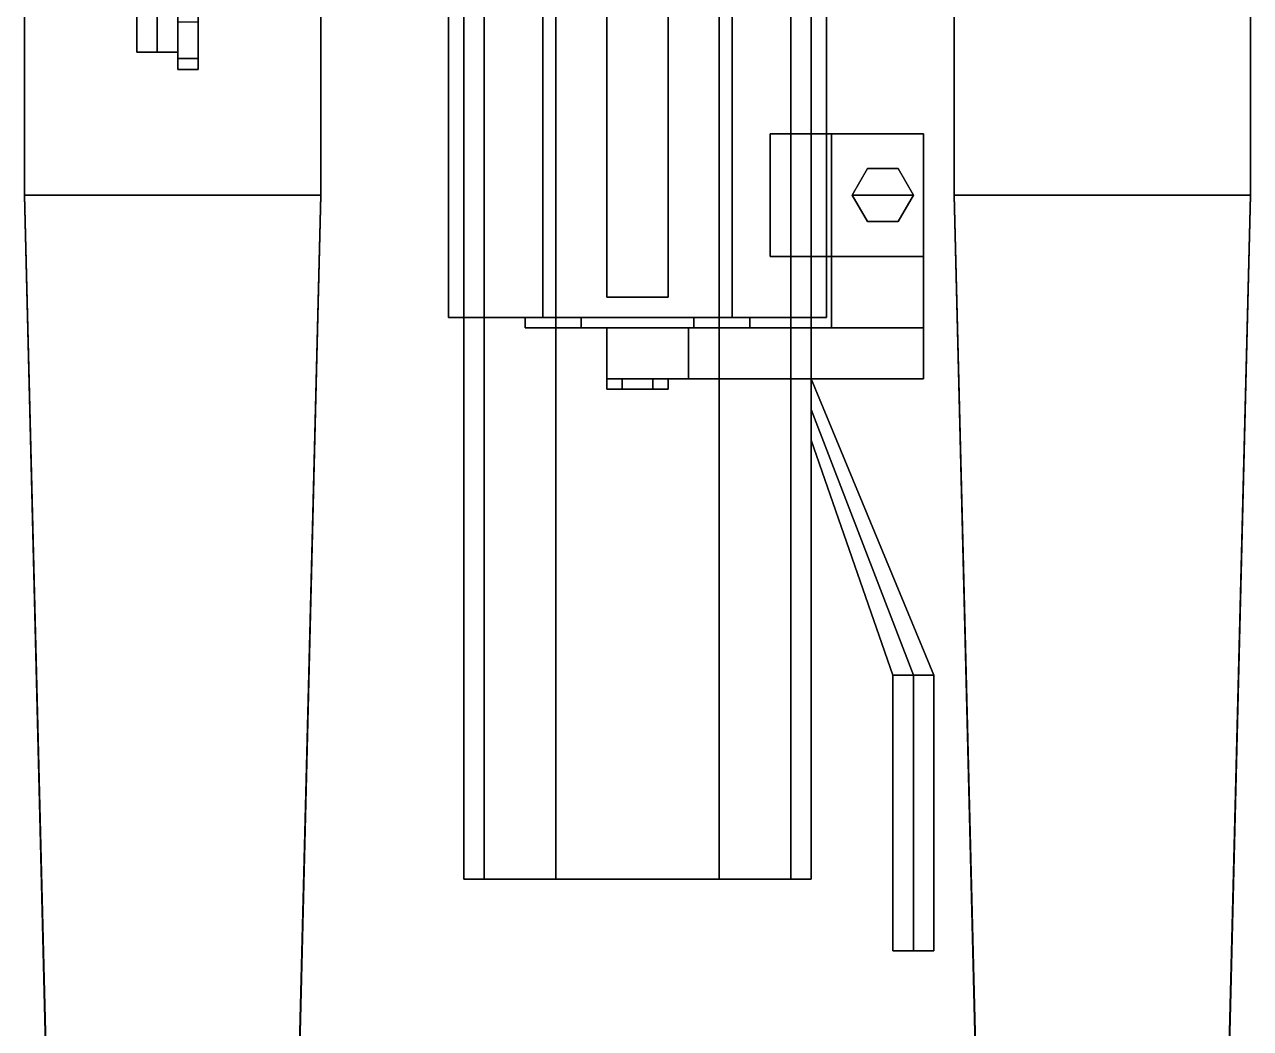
# Model space of a CAD drawing. Header units: millimetres. Extents: x -1.26 to 7, y -4.74 to 2.87.
# Drawn here: x -0.6 to 0.6, y -1.776 to -0.793 of the extents above; entities that cross this region are included whole.
import ezdxf

# ---------------------------------------------------------------- set-up
doc = ezdxf.new("R2010")
doc.units = ezdxf.units.MM
for name, color, linetype in [('gun', 1, 'Continuous'), ('sleeve', 5, 'Continuous'), ('supports', 5, 'Continuous'), ('turret', 3, 'Continuous')]:
    doc.layers.add(name, color=color, linetype=linetype)

msp = doc.modelspace()

# ---------------------------------------------------------------- linework, layer by layer
at = {"layer": 'gun'}
for points in [[(-0.0925, -0.58, 1.7702), (-0.185, -0.58, 1.61), (-0.185, -1.08, 1.61), (-0.0925, -1.08, 1.7702)], [(-0.185, -0.58, 1.61), (-0.0925, -0.58, 1.4498), (-0.0925, -1.08, 1.4498), (-0.185, -1.08, 1.61)], [(0.0925, -0.58, 1.7702), (-0.0925, -0.58, 1.7702), (-0.0925, -1.08, 1.7702), (0.0925, -1.08, 1.7702)], [(-0.0925, -0.58, 1.4498), (0.0925, -0.58, 1.4498), (0.0925, -1.08, 1.4498), (-0.0925, -1.08, 1.4498)], [(0.185, -0.58, 1.61), (0.0925, -0.58, 1.7702), (0.0925, -1.08, 1.7702), (0.185, -1.08, 1.61)], [(0.0925, -0.58, 1.4498), (0.185, -0.58, 1.61), (0.185, -1.08, 1.61), (0.0925, -1.08, 1.4498)], [(-0.03, -0.75, 1.34), (-0.03, -1.06, 1.34), (-0.03, -1.06, 1.45), (-0.03, -0.75, 1.45)], [(0.03, -0.75, 1.34), (0.03, -1.06, 1.34), (-0.03, -1.06, 1.34), (-0.03, -0.75, 1.34)], [(0.03, -1.06, 1.45), (0.03, -1.06, 1.34), (0.03, -0.75, 1.34), (0.03, -0.75, 1.45)], [(0.28, -0.9, 1.7), (0.28, -0.9, 1.66), (0.15, -0.9, 1.66), (0.13, -0.9, 1.7)], [(0.13, -0.9, 1.7), (0.13, -1.02, 1.7), (0.28, -1.02, 1.7), (0.28, -0.9, 1.7)], [(0.28, -0.9, 1.56), (0.28, -0.9, 1.52), (0.13, -0.9, 1.52), (0.15, -0.9, 1.56)], [(0.28, -0.9, 1.52), (0.28, -1.02, 1.52), (0.13, -1.02, 1.52), (0.13, -0.9, 1.52)], [(0.28, -0.9, 1.66), (0.28, -1.02, 1.66), (0.15, -1.02, 1.66), (0.15, -0.9, 1.66)], [(0.15, -0.9, 1.56), (0.15, -1.02, 1.56), (0.28, -1.02, 1.56), (0.28, -0.9, 1.56)], [(0.28, -0.9, 1.66), (0.28, -0.9, 1.56), (0.19, -0.9, 1.56), (0.19, -0.9, 1.66)], [(0.19, -0.9, 1.56), (0.19, -1.09, 1.56), (0.19, -1.09, 1.66), (0.19, -0.9, 1.66)], [(0.28, -0.9, 1.56), (0.28, -1.09, 1.56), (0.19, -1.09, 1.56), (0.19, -0.9, 1.56)], [(0.19, -0.9, 1.66), (0.19, -1.09, 1.66), (0.28, -1.09, 1.66), (0.28, -0.9, 1.66)], [(0.28, -1.09, 1.66), (0.28, -1.09, 1.56), (0.28, -0.9, 1.56), (0.28, -0.9, 1.66)], [(0.28, -1.02, 1.7), (0.28, -1.02, 1.66), (0.28, -0.9, 1.66), (0.28, -0.9, 1.7)], [(0.28, -1.02, 1.56), (0.28, -1.02, 1.52), (0.28, -0.9, 1.52), (0.28, -0.9, 1.56)], [(0.225, -0.934, 1.7), (0.21, -0.96, 1.7), (0.21, -0.96, 1.72), (0.225, -0.934, 1.72)], [(0.21, -0.96, 1.72), (0.27, -0.96, 1.72), (0.255, -0.934, 1.72), (0.225, -0.934, 1.72)], [(0.27, -0.96, 1.5), (0.21, -0.96, 1.5), (0.225, -0.934, 1.5), (0.255, -0.934, 1.5)], [(0.21, -0.96, 1.52), (0.225, -0.934, 1.52), (0.225, -0.934, 1.5), (0.21, -0.96, 1.5)], [(0.255, -0.934, 1.7), (0.225, -0.934, 1.7), (0.225, -0.934, 1.72), (0.255, -0.934, 1.72)], [(0.225, -0.934, 1.52), (0.255, -0.934, 1.52), (0.255, -0.934, 1.5), (0.225, -0.934, 1.5)], [(0.27, -0.96, 1.7), (0.255, -0.934, 1.7), (0.255, -0.934, 1.72), (0.27, -0.96, 1.72)], [(0.255, -0.934, 1.52), (0.27, -0.96, 1.52), (0.27, -0.96, 1.5), (0.255, -0.934, 1.5)], [(0.21, -0.96, 1.7), (0.225, -0.986, 1.7), (0.225, -0.986, 1.72), (0.21, -0.96, 1.72)], [(0.225, -0.986, 1.72), (0.255, -0.986, 1.72), (0.27, -0.96, 1.72), (0.21, -0.96, 1.72)], [(0.255, -0.986, 1.5), (0.225, -0.986, 1.5), (0.21, -0.96, 1.5), (0.27, -0.96, 1.5)], [(0.225, -0.986, 1.52), (0.21, -0.96, 1.52), (0.21, -0.96, 1.5), (0.225, -0.986, 1.5)], [(0.255, -0.986, 1.7), (0.27, -0.96, 1.7), (0.27, -0.96, 1.72), (0.255, -0.986, 1.72)], [(0.27, -0.96, 1.52), (0.255, -0.986, 1.52), (0.255, -0.986, 1.5), (0.27, -0.96, 1.5)], [(0.225, -0.986, 1.7), (0.255, -0.986, 1.7), (0.255, -0.986, 1.72), (0.225, -0.986, 1.72)], [(0.255, -0.986, 1.52), (0.225, -0.986, 1.52), (0.225, -0.986, 1.5), (0.255, -0.986, 1.5)], [(0.13, -1.02, 1.7), (0.15, -1.02, 1.66), (0.28, -1.02, 1.66), (0.28, -1.02, 1.7)], [(0.15, -1.02, 1.56), (0.13, -1.02, 1.52), (0.28, -1.02, 1.52), (0.28, -1.02, 1.56)], [(-0.03, -1.06, 1.45), (-0.03, -1.06, 1.34), (0.03, -1.06, 1.34), (0.03, -1.06, 1.45)], [(0.0925, -1.08, 1.7702), (-0.0925, -1.08, 1.7702), (-0.185, -1.08, 1.61), (0.185, -1.08, 1.61)], [(0.185, -1.08, 1.61), (-0.185, -1.08, 1.61), (-0.0925, -1.08, 1.4498), (0.0925, -1.08, 1.4498)], [(-0.055, -1.08, 1.7053), (-0.11, -1.08, 1.61), (-0.11, -1.09, 1.61), (-0.055, -1.09, 1.7053)], [(-0.11, -1.08, 1.61), (-0.055, -1.08, 1.5147), (-0.055, -1.09, 1.5147), (-0.11, -1.09, 1.61)], [(0.055, -1.08, 1.7053), (-0.055, -1.08, 1.7053), (-0.055, -1.09, 1.7053), (0.055, -1.09, 1.7053)], [(-0.055, -1.08, 1.5147), (0.055, -1.08, 1.5147), (0.055, -1.09, 1.5147), (-0.055, -1.09, 1.5147)], [(0.11, -1.08, 1.61), (0.055, -1.08, 1.7053), (0.055, -1.09, 1.7053), (0.11, -1.09, 1.61)], [(0.055, -1.08, 1.5147), (0.11, -1.08, 1.61), (0.11, -1.09, 1.61), (0.055, -1.09, 1.5147)], [(0.055, -1.09, 1.7053), (-0.055, -1.09, 1.7053), (-0.11, -1.09, 1.61), (0.11, -1.09, 1.61)], [(0.11, -1.09, 1.61), (-0.11, -1.09, 1.61), (-0.055, -1.09, 1.5147), (0.055, -1.09, 1.5147)], [(-0.03, -1.09, 1.64), (-0.03, -1.14, 1.64), (0.05, -1.14, 1.66), (0.05, -1.09, 1.66)], [(-0.03, -1.09, 1.58), (-0.03, -1.14, 1.58), (-0.03, -1.14, 1.64), (-0.03, -1.09, 1.64)], [(0.05, -1.09, 1.56), (0.05, -1.14, 1.56), (-0.03, -1.14, 1.58), (-0.03, -1.09, 1.58)], [(0.28, -1.09, 1.56), (0.28, -1.14, 1.56), (0.05, -1.14, 1.56), (0.05, -1.09, 1.56)], [(0.05, -1.09, 1.66), (0.05, -1.14, 1.66), (0.28, -1.14, 1.66), (0.28, -1.09, 1.66)], [(0.19, -1.09, 1.66), (0.19, -1.09, 1.56), (0.08, -1.09, 1.56), (0.08, -1.09, 1.66)], [(0.28, -1.14, 1.66), (0.28, -1.14, 1.56), (0.28, -1.09, 1.56), (0.28, -1.09, 1.66)], [(-0.03, -1.14, 1.64), (-0.03, -1.14, 1.58), (0.05, -1.14, 1.56), (0.05, -1.14, 1.66)], [(-0.015, -1.14, 1.636), (-0.03, -1.14, 1.61), (-0.03, -1.15, 1.61), (-0.015, -1.15, 1.636)], [(-0.03, -1.14, 1.61), (-0.015, -1.14, 1.584), (-0.015, -1.15, 1.584), (-0.03, -1.15, 1.61)], [(0.015, -1.14, 1.636), (-0.015, -1.14, 1.636), (-0.015, -1.15, 1.636), (0.015, -1.15, 1.636)], [(-0.015, -1.14, 1.584), (0.015, -1.14, 1.584), (0.015, -1.15, 1.584), (-0.015, -1.15, 1.584)], [(0.03, -1.14, 1.61), (0.015, -1.14, 1.636), (0.015, -1.15, 1.636), (0.03, -1.15, 1.61)], [(0.015, -1.14, 1.584), (0.03, -1.14, 1.61), (0.03, -1.15, 1.61), (0.015, -1.15, 1.584)], [(0.05, -1.14, 1.66), (0.05, -1.14, 1.56), (0.28, -1.14, 1.56), (0.28, -1.14, 1.66)], [(0.015, -1.15, 1.636), (-0.015, -1.15, 1.636), (-0.03, -1.15, 1.61), (0.03, -1.15, 1.61)], [(0.03, -1.15, 1.61), (-0.03, -1.15, 1.61), (-0.015, -1.15, 1.584), (0.015, -1.15, 1.584)]]:
    msp.add_3dface(points, dxfattribs=at)
at = {"layer": 'sleeve'}
for points in [[(-0.45, -0.44, 1.32), (-0.45, -0.8262, 1.2184), (-0.45, -0.8372, 1.3663), (-0.45, -0.2729, 1.6507)], [(-0.45, -0.2729, 1.6507), (-0.45, -0.8372, 1.3663), (-0.45, -0.7907, 1.5071), (-0.45, -0.4137, 1.6972)], [(-0.43, -0.8372, 1.3663), (-0.43, -0.8262, 1.2184), (-0.43, -0.44, 1.32), (-0.43, -0.2729, 1.6507)], [(-0.43, -0.7907, 1.5071), (-0.43, -0.8372, 1.3663), (-0.43, -0.2729, 1.6507), (-0.43, -0.4137, 1.6972)], [(-0.43, -0.44, 1.32), (-0.43, -0.8262, 1.2184), (-0.45, -0.8262, 1.2184), (-0.45, -0.44, 1.32)], [(-0.17, -0.44, 1.35), (-0.17, -1.63, 1.35), (-0.17, -1.63, 1.55), (-0.17, -0.44, 1.55)], [(-0.17, -0.44, 1.55), (-0.17, -1.63, 1.55), (-0.15, -1.63, 1.55), (-0.15, -0.44, 1.55)], [(-0.08, -0.44, 1.28), (-0.08, -1.63, 1.28), (-0.17, -1.63, 1.35), (-0.17, -0.44, 1.35)], [(-0.15, -1.63, 1.55), (-0.15, -1.63, 1.37), (-0.15, -0.44, 1.37), (-0.15, -0.44, 1.55)], [(-0.15, -1.63, 1.37), (-0.08, -1.63, 1.31), (-0.08, -0.44, 1.31), (-0.15, -0.44, 1.37)], [(-0.08, -1.63, 1.31), (0.08, -1.63, 1.31), (0.08, -0.44, 1.31), (-0.08, -0.44, 1.31)], [(0.08, -0.44, 1.28), (0.08, -1.63, 1.28), (-0.08, -1.63, 1.28), (-0.08, -0.44, 1.28)], [(0.08, -1.63, 1.31), (0.15, -1.63, 1.37), (0.15, -0.44, 1.37), (0.08, -0.44, 1.31)], [(0.17, -0.44, 1.35), (0.17, -1.63, 1.35), (0.08, -1.63, 1.28), (0.08, -0.44, 1.28)], [(0.15, -0.44, 1.37), (0.15, -1.63, 1.37), (0.15, -1.63, 1.55), (0.15, -0.44, 1.55)], [(0.15, -0.44, 1.55), (0.15, -1.63, 1.55), (0.17, -1.63, 1.55), (0.17, -0.44, 1.55)], [(0.17, -1.63, 1.55), (0.17, -1.63, 1.35), (0.17, -0.44, 1.35), (0.17, -0.44, 1.55)], [(-0.43, -0.8372, 1.3663), (-0.43, -0.7907, 1.5071), (-0.45, -0.7907, 1.5071), (-0.45, -0.8372, 1.3663)], [(-0.43, -0.8262, 1.2184), (-0.43, -0.8372, 1.3663), (-0.45, -0.8372, 1.3663), (-0.45, -0.8262, 1.2184)], [(0.17, -1.14, 1.38), (0.17, -1.17, 1.4), (0.27, -1.43, 1.4), (0.29, -1.43, 1.38)], [(0.17, -1.17, 1.36), (0.17, -1.14, 1.38), (0.29, -1.43, 1.38), (0.27, -1.43, 1.36)], [(0.17, -1.17, 1.4), (0.17, -1.2, 1.38), (0.25, -1.43, 1.38), (0.27, -1.43, 1.4)], [(0.17, -1.2, 1.38), (0.17, -1.17, 1.36), (0.27, -1.43, 1.36), (0.25, -1.43, 1.38)], [(0.27, -1.43, 1.4), (0.25, -1.43, 1.38), (0.25, -1.7, 1.38), (0.27, -1.7, 1.4)], [(0.25, -1.43, 1.38), (0.27, -1.43, 1.36), (0.27, -1.7, 1.36), (0.25, -1.7, 1.38)], [(0.29, -1.43, 1.38), (0.27, -1.43, 1.4), (0.27, -1.7, 1.4), (0.29, -1.7, 1.38)], [(0.27, -1.43, 1.36), (0.29, -1.43, 1.38), (0.29, -1.7, 1.38), (0.27, -1.7, 1.36)], [(-0.17, -1.63, 1.55), (-0.17, -1.63, 1.35), (-0.15, -1.63, 1.37), (-0.15, -1.63, 1.55)], [(-0.17, -1.63, 1.35), (-0.08, -1.63, 1.28), (-0.08, -1.63, 1.31), (-0.15, -1.63, 1.37)], [(-0.08, -1.63, 1.28), (0.08, -1.63, 1.28), (0.08, -1.63, 1.31), (-0.08, -1.63, 1.31)], [(0.08, -1.63, 1.28), (0.17, -1.63, 1.35), (0.15, -1.63, 1.37), (0.08, -1.63, 1.31)], [(0.15, -1.63, 1.55), (0.15, -1.63, 1.37), (0.17, -1.63, 1.35), (0.17, -1.63, 1.55)], [(0.27, -1.7, 1.4), (0.25, -1.7, 1.38), (0.27, -1.7, 1.36), (0.29, -1.7, 1.38)]]:
    msp.add_3dface(points, dxfattribs=at)
at = {"layer": 'supports'}
for points in [[(-0.6, -0.67, 0.55), (-0.6, -0.96, 0.55), (-0.6, -0.96, 0.84), (-0.6, -0.67, 0.84)], [(-0.6, -0.67, 0.84), (-0.6, -0.96, 0.84), (-0.31, -0.96, 0.84), (-0.31, -0.67, 0.84)], [(-0.31, -0.67, 0.55), (-0.31, -0.96, 0.55), (-0.6, -0.96, 0.55), (-0.6, -0.67, 0.55)], [(-0.31, -0.96, 0.84), (-0.31, -0.96, 0.55), (-0.31, -0.67, 0.55), (-0.31, -0.67, 0.84)], [(0.6, -0.67, 0.55), (0.6, -0.96, 0.55), (0.31, -0.96, 0.55), (0.31, -0.67, 0.55)], [(0.31, -0.67, 0.84), (0.31, -0.96, 0.84), (0.6, -0.96, 0.84), (0.6, -0.67, 0.84)], [(0.31, -0.67, 0.55), (0.31, -0.96, 0.55), (0.31, -0.96, 0.84), (0.31, -0.67, 0.84)], [(0.6, -0.96, 0.84), (0.6, -0.96, 0.55), (0.6, -0.67, 0.55), (0.6, -0.67, 0.84)], [(-0.6, -0.96, 0.55), (-0.51, -4.55, 0.34), (-0.51, -4.61, 0.45), (-0.6, -0.96, 0.84)], [(-0.6, -0.96, 0.84), (-0.51, -4.61, 0.45), (-0.4, -4.61, 0.45), (-0.31, -0.96, 0.84)], [(-0.31, -0.96, 0.55), (-0.4, -4.55, 0.34), (-0.51, -4.55, 0.34), (-0.6, -0.96, 0.55)], [(-0.4, -4.61, 0.45), (-0.4, -4.55, 0.34), (-0.31, -0.96, 0.55), (-0.31, -0.96, 0.84)], [(0.31, -0.96, 0.55), (0.4, -4.55, 0.34), (0.4, -4.61, 0.45), (0.31, -0.96, 0.84)], [(0.6, -0.96, 0.55), (0.51, -4.55, 0.34), (0.4, -4.55, 0.34), (0.31, -0.96, 0.55)], [(0.31, -0.96, 0.84), (0.4, -4.61, 0.45), (0.51, -4.61, 0.45), (0.6, -0.96, 0.84)], [(0.51, -4.61, 0.45), (0.51, -4.55, 0.34), (0.6, -0.96, 0.55), (0.6, -0.96, 0.84)]]:
    msp.add_3dface(points, dxfattribs=at)
at = {"layer": 'turret'}
for points in [[(-0.49, -0.72, 1.16), (-0.47, -0.72, 1.14), (-0.47, -0.82, 1.14), (-0.49, -0.82, 1.16)], [(-0.47, -0.72, 1.18), (-0.49, -0.72, 1.16), (-0.49, -0.82, 1.16), (-0.47, -0.82, 1.18)], [(-0.47, -0.72, 1.14), (-0.45, -0.72, 1.16), (-0.45, -0.82, 1.16), (-0.47, -0.82, 1.14)], [(-0.45, -0.72, 1.16), (-0.47, -0.72, 1.18), (-0.47, -0.82, 1.18), (-0.45, -0.82, 1.16)], [(-0.47, -0.82, 1.18), (-0.49, -0.82, 1.16), (-0.47, -0.82, 1.14), (-0.45, -0.82, 1.16)]]:
    msp.add_3dface(points, dxfattribs=at)

doc.saveas('drawing.dxf')
